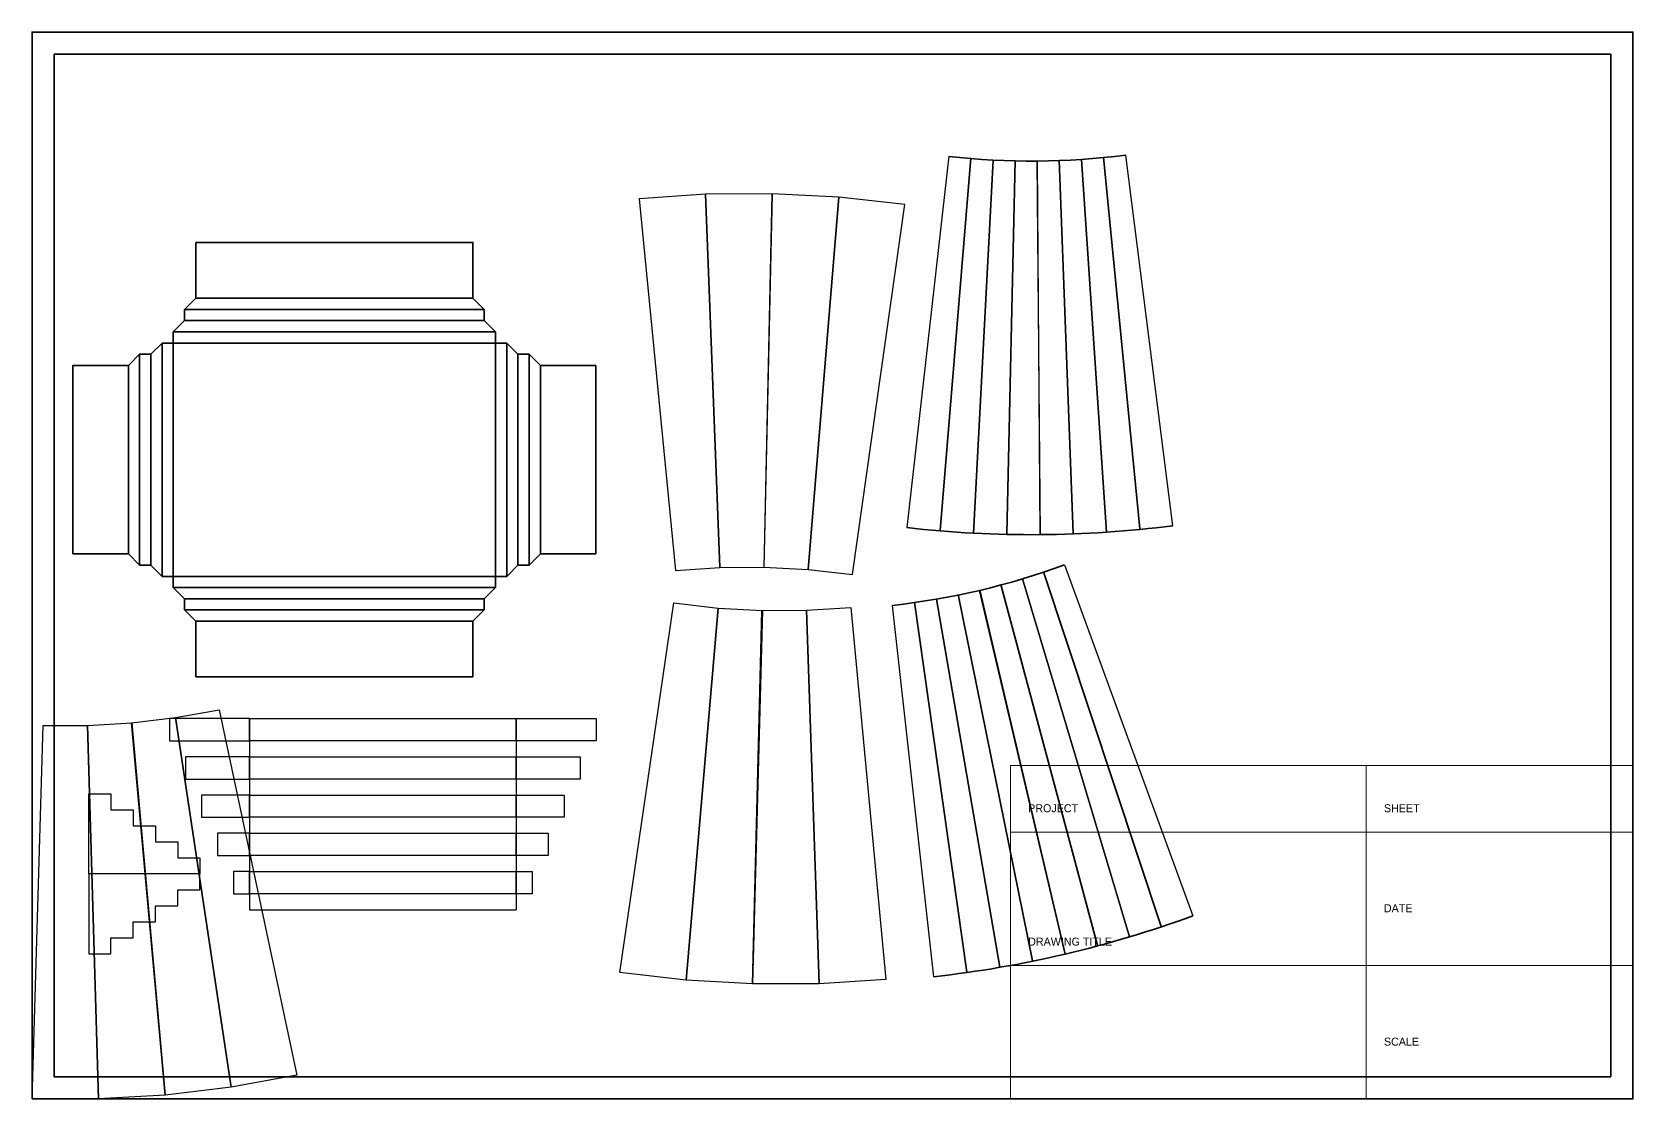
# Model space of a CAD drawing. Header units: inches. Extents: x -15 to 57, y -132 to 24.
# Drawn here: x 0 to 36, y 0 to 24 of the extents above; entities that cross this region are included whole.
import ezdxf

# ---------------------------------------------------------------- set-up
doc = ezdxf.new("R2010")
doc.units = ezdxf.units.IN
doc.header["$MEASUREMENT"] = 0
doc.layers.get('0').update_dxf_attribs({"lineweight": 35})
doc.layers.add('A-BORDER', color=7, linetype='Continuous', lineweight=35)
doc.layers.add('A-TTLB', color=7, linetype='Continuous', lineweight=18)
doc.layers.add('Elevation', color=7, linetype='Continuous')
doc.styles.add('A-TEXT-STD', font='txt')

msp = doc.modelspace()

# ---------------------------------------------------------------- linework, layer by layer
for p, q in [((21.113, 21.162), (20.422, 12.79)), ((21.917, 12.711), (22.111, 21.11)), ((23.098, 21.117), (23.414, 12.722)), ((24.095, 21.184), (24.908, 12.823)), ((3.681, 18.012), (3.427, 17.758)), ((9.916, 18.012), (10.17, 17.758)), ((3.427, 17.758), (10.17, 17.758)), ((3.427, 17.508), (3.427, 17.758)), ((10.17, 17.508), (10.17, 17.758)), ((3.427, 17.508), (3.174, 17.254)), ((3.427, 17.508), (10.17, 17.508)), ((10.17, 17.508), (10.424, 17.254)), ((2.67, 16.75), (2.924, 17.004)), ((2.924, 11.754), (2.924, 17.004)), ((2.924, 17.004), (3.174, 17.004)), ((3.174, 17.254), (10.424, 17.254)), ((3.174, 17.254), (3.174, 17.004)), ((3.174, 17.004), (3.174, 11.754)), ((10.424, 17.004), (3.174, 17.004)), ((10.424, 17.254), (10.424, 17.004)), ((10.674, 17.004), (10.424, 17.004)), ((10.424, 17.004), (10.424, 11.754)), ((10.927, 16.75), (10.674, 17.004)), ((10.674, 11.754), (10.674, 17.004)), ((2.166, 16.497), (2.42, 16.75)), ((2.42, 12.008), (2.42, 16.75)), ((2.67, 16.75), (2.42, 16.75)), ((2.67, 12.008), (2.67, 16.75)), ((10.927, 12.008), (10.927, 16.75)), ((10.927, 16.75), (11.177, 16.75)), ((11.431, 16.497), (11.177, 16.75)), ((11.177, 12.008), (11.177, 16.75)), ((2.166, 12.262), (2.42, 12.008)), ((11.431, 12.262), (11.177, 12.008)), ((2.67, 12.008), (2.42, 12.008)), ((2.67, 12.008), (2.924, 11.754)), ((10.927, 12.008), (10.674, 11.754)), ((10.927, 12.008), (11.177, 12.008)), ((2.924, 11.754), (3.174, 11.754)), ((10.424, 11.754), (3.174, 11.754)), ((3.174, 11.504), (3.174, 11.754)), ((10.424, 11.504), (10.424, 11.754)), ((10.674, 11.754), (10.424, 11.754)), ((23.957, 3.454), (21.786, 11.569)), ((22.744, 11.856), (25.391, 3.883)), ((3.427, 11.25), (3.174, 11.504)), ((3.174, 11.504), (10.424, 11.504)), ((3.427, 11.25), (10.17, 11.25)), ((3.427, 11.25), (3.427, 11)), ((10.17, 11.25), (10.424, 11.504)), ((10.17, 11.25), (10.17, 11)), ((19.841, 11.174), (21.023, 2.856)), ((20.826, 11.344), (22.499, 3.111)), ((3.681, 10.747), (3.427, 11)), ((3.427, 11), (10.17, 11)), ((9.916, 10.747), (10.17, 11))]:
    msp.add_line(p, q)
for points in [[(3.681, 19.266), (9.916, 19.266), (9.916, 18.012), (3.681, 18.012)], [(0.916, 12.262), (0.916, 16.497), (2.166, 16.497), (2.166, 12.262)], [(12.681, 12.262), (12.681, 16.497), (11.431, 16.497), (11.431, 12.262)], [(3.681, 9.497), (9.916, 9.497), (9.916, 10.747), (3.681, 10.747)]]:
    msp.add_lwpolyline(points, close=True)
for centre, radius, start, end in [((22.484, 37.651), 16.554, 263.5157, 277.3189), ((22.484, 37.651), 24.958, 263.5377, 277.2969), ((17.521, 27.556), 16.554, 276.3291, 290.1322), ((17.521, 27.556), 24.958, 276.351, 290.1103)]:
    msp.add_arc(centre, radius, start, end)
at = {"layer": 'A-BORDER'}
for points in [[(0, 0), (36, 0), (36, 24), (0, 24), (0, 0)], [(0.5, 0.5), (35.5, 0.5), (35.5, 23.5), (0.5, 23.5), (0.5, 0.5)]]:
    msp.add_lwpolyline(points, dxfattribs=at)
at = {"layer": 'A-TTLB'}
for p, q in [((30, 0), (30, 7.5)), ((22, 6), (36, 6)), ((22, 3), (36, 3))]:
    msp.add_line(p, q, dxfattribs=at)
msp.add_lwpolyline([(22, 0), (36, 0), (36, 7.5), (22, 7.5), (22, 0)], dxfattribs=at)
at = {"layer": 'Elevation'}
for p, q in [((20.615, 21.204), (19.675, 12.852)), ((21.611, 21.121), (21.168, 12.728)), ((21.168, 12.728), (21.611, 21.121)), ((22.598, 21.098), (22.666, 12.694)), ((22.666, 12.694), (22.611, 21.098)), ((23.598, 21.136), (24.163, 12.75)), ((24.163, 12.75), (23.598, 21.136)), ((25.654, 12.895), (24.593, 21.233)), ((23.219, 12.014), (26.102, 4.119)), ((22.27, 11.699), (24.681, 3.647)), ((24.68, 3.647), (22.27, 11.699)), ((20.336, 11.244), (21.765, 2.962)), ((21.765, 2.962), (20.336, 11.244)), ((23.233, 3.26), (21.303, 11.44)), ((21.316, 11.443), (23.233, 3.26)), ((20.282, 2.751), (19.346, 11.103)), ((4.889, 8.556), (4.889, 4.256)), ((10.889, 8.556), (10.889, 4.256)), ((4.889, 4.616), (4.889, 4.256)), ((4.889, 4.256), (10.889, 4.256))]:
    msp.add_line(p, q, dxfattribs=at)
for points in [[(14.47, 11.884), (15.467, 11.952), (15.145, 20.35), (13.65, 20.248)], [(15.467, 11.952), (16.467, 11.96), (16.643, 20.363), (15.145, 20.35)], [(16.454, 11.961), (17.453, 11.909), (18.139, 20.285), (16.643, 20.363)], [(17.453, 11.909), (18.447, 11.797), (19.628, 20.119), (18.139, 20.285)], [(14.433, 11.159), (15.426, 11.044), (14.707, 2.671), (13.219, 2.843)], [(15.426, 11.044), (16.424, 10.988), (16.203, 2.587), (14.707, 2.671)], [(16.412, 10.989), (17.412, 10.993), (17.701, 2.594), (16.203, 2.587)], [(17.412, 10.993), (18.41, 11.057), (19.196, 2.69), (17.701, 2.594)], [(3.227, 8.579), (4.211, 8.757), (5.955, 0.535), (4.481, 0.268)], [(0.249, 8.401), (1.249, 8.401), (1.498, 0), (0, 0)], [(1.249, 8.401), (2.247, 8.46), (2.994, 0.089), (1.498, 0)], [(2.235, 8.459), (3.227, 8.579), (4.481, 0.268), (2.994, 0.089)], [(3.089, 8.556), (3.089, 8.056), (4.889, 8.056), (4.889, 8.556)], [(4.889, 8.556), (10.889, 8.556), (10.889, 8.056), (4.889, 8.056)], [(12.689, 8.556), (12.689, 8.056), (10.889, 8.056), (10.889, 8.556)], [(3.449, 7.696), (3.449, 7.196), (4.889, 7.196), (4.889, 7.696)], [(4.889, 7.696), (10.889, 7.696), (10.889, 7.196), (4.889, 7.196)], [(12.329, 7.696), (12.329, 7.196), (10.889, 7.196), (10.889, 7.696)], [(3.276, 5.427), (3.776, 5.427), (3.776, 5.067), (1.276, 5.067), (1.276, 6.867), (1.776, 6.867), (1.776, 6.507), (2.276, 6.507), (2.276, 6.147), (2.776, 6.147), (2.776, 5.787), (3.276, 5.787)], [(3.809, 6.836), (3.809, 6.336), (4.889, 6.336), (4.889, 6.836)], [(4.889, 6.836), (10.889, 6.836), (10.889, 6.336), (4.889, 6.336)], [(11.969, 6.836), (11.969, 6.336), (10.889, 6.336), (10.889, 6.836)], [(4.169, 5.976), (4.169, 5.476), (4.889, 5.476), (4.889, 5.976)], [(4.889, 5.976), (10.889, 5.976), (10.889, 5.476), (4.889, 5.476)], [(11.609, 5.976), (11.609, 5.476), (10.889, 5.476), (10.889, 5.976)], [(3.276, 4.707), (3.776, 4.707), (3.776, 5.067), (1.276, 5.067), (1.276, 3.267), (1.776, 3.267), (1.776, 3.627), (2.276, 3.627), (2.276, 3.987), (2.776, 3.987), (2.776, 4.347), (3.276, 4.347)], [(4.529, 5.116), (4.529, 4.616), (4.889, 4.616), (4.889, 5.116)], [(4.889, 5.116), (10.889, 5.116), (10.889, 4.616), (4.889, 4.616)], [(11.249, 5.116), (11.249, 4.616), (10.889, 4.616), (10.889, 5.116)]]:
    msp.add_lwpolyline(points, close=True, dxfattribs=at)

# ---------------------------------------------------------------- texts
at = {"layer": 'A-TTLB', "style": 'A-TEXT-STD'}
for s, p in [('PROJECT', (22.4, 6.45)), ('SHEET', (30.4, 6.45)), ('DATE', (30.4, 4.2)), ('DRAWING TITLE', (22.4, 3.45)), ('SCALE', (30.4, 1.2))]:
    msp.add_text(s, height=0.18, dxfattribs=at).set_placement(p)

doc.saveas('drawing.dxf')
